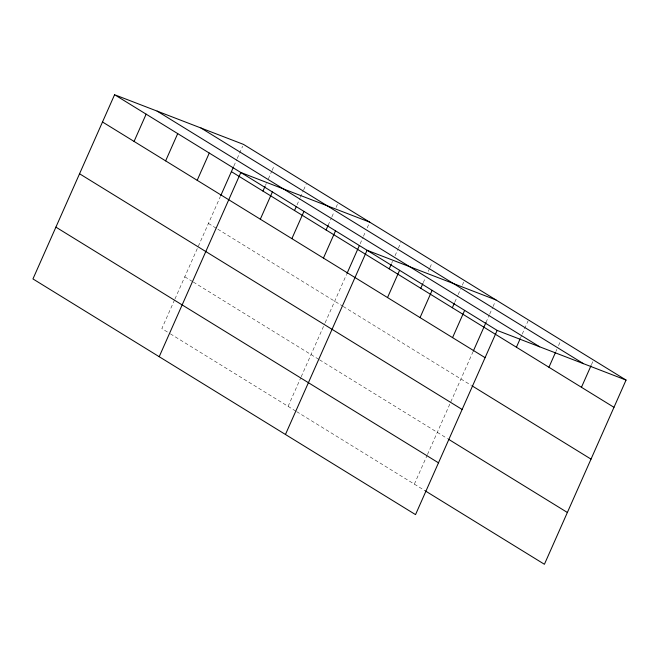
<?xml version="1.0" encoding="UTF-8"?>
<svg xmlns="http://www.w3.org/2000/svg" width="659" height="659" viewBox="0 0 659 659"><rect width="100%" height="100%" fill="white"/><g stroke="black" fill="none" stroke-linecap="round" stroke-linejoin="round"><path stroke-width="0.49" stroke-dasharray="3.29 2.47" d="M174.544 299.919L161.842 328.586L169.52 333.322M174.956 298.988L220.328 196.604M233.887 165.994L236.803 159.42M237.224 158.481L242.636 146.257M265.453 185.443L266.285 183.564M268.37 178.861L271.697 171.34M272.118 170.401L274.202 165.706M297.02 204.883L299.936 198.31M300.347 197.362L303.264 190.789M303.684 189.85L306.18 184.207M328.166 225.271L331.493 217.75M331.914 216.811L333.998 212.107M336.074 207.412L337.746 203.656M288.09 406.364L300.801 377.698M301.204 376.767L324.73 323.676M325.151 322.737L346.576 274.383M360.143 243.772L363.06 237.191M363.471 236.251L365.556 231.556M367.22 227.8L368.892 224.035M391.701 263.221L392.542 261.335M395.038 255.7L397.954 249.118M398.365 248.179L400.87 242.545M423.267 282.662L425.352 277.966M428.268 271.384L429.511 268.567M429.932 267.628L432.016 262.925M454.834 302.102L457.75 295.529M458.162 294.589L460.666 288.947M462.33 285.19L463.994 281.426M414.346 484.143L427.048 455.468M427.46 454.545L472.832 352.161M485.98 322.49L489.308 314.969M489.728 314.03L492.644 307.456M493.056 306.517L495.14 301.814M520.577 337.828L521.829 335.003M522.241 334.064L528.073 320.908M556.015 351.28L556.847 349.402M558.511 345.637L560.175 341.881M591.444 364.732L593.116 360.975M208.442 223.426L216.968 228.681M217.824 229.208L342.367 305.941M343.224 306.46L471.21 385.309M184.792 276.796L192.469 281.525M193.326 282.052L318.717 359.303M319.574 359.83L447.568 438.672M170.368 333.841L295.767 411.092M296.624 411.62L425.467 490.996"/><path stroke-width="0.99" d="M114.584 94.723L32.95 278.93L415.532 514.621L497.158 330.414L114.584 94.723L243.468 144.379L626.05 380.07L544.416 564.277L425.467 490.996M134.065 141.421L146.141 114.164M165.631 160.862L177.708 133.612M197.189 180.311L209.265 153.053M220.732 195.682L233.475 166.933M159.198 356.708L240.832 172.501L369.724 222.157M262.957 191.077L265.042 186.382M260.313 219.2L272.398 191.942M294.515 210.526L296.188 206.761M291.879 238.64L303.956 211.391M326.081 229.966L328.166 225.271M323.445 258.089L335.522 230.831M346.988 273.46L359.312 245.65M285.454 434.487L367.079 250.28L495.972 299.936M389.205 268.856L391.289 264.16M387.525 297.563L399.601 270.314M420.772 288.304L422.856 283.601M420.047 317.597L432.123 290.347M452.329 307.745L454.413 303.049M452.56 337.63L464.644 310.381M473.236 351.239L485.98 322.49M516.417 347.219L520.165 338.767M548.931 367.252L555.595 352.219M581.452 387.286L591.032 365.671M497.158 330.414L626.05 380.07M200.937 127.994L583.52 363.686M157.114 111.107L539.696 346.799M231.391 171.637L613.974 407.32M102.499 121.981L485.082 357.664M472.066 385.836L591.016 459.117M79.55 173.77L462.132 409.461M448.417 439.199L567.374 512.48M55.9 227.133L438.482 462.824"/></g></svg>
